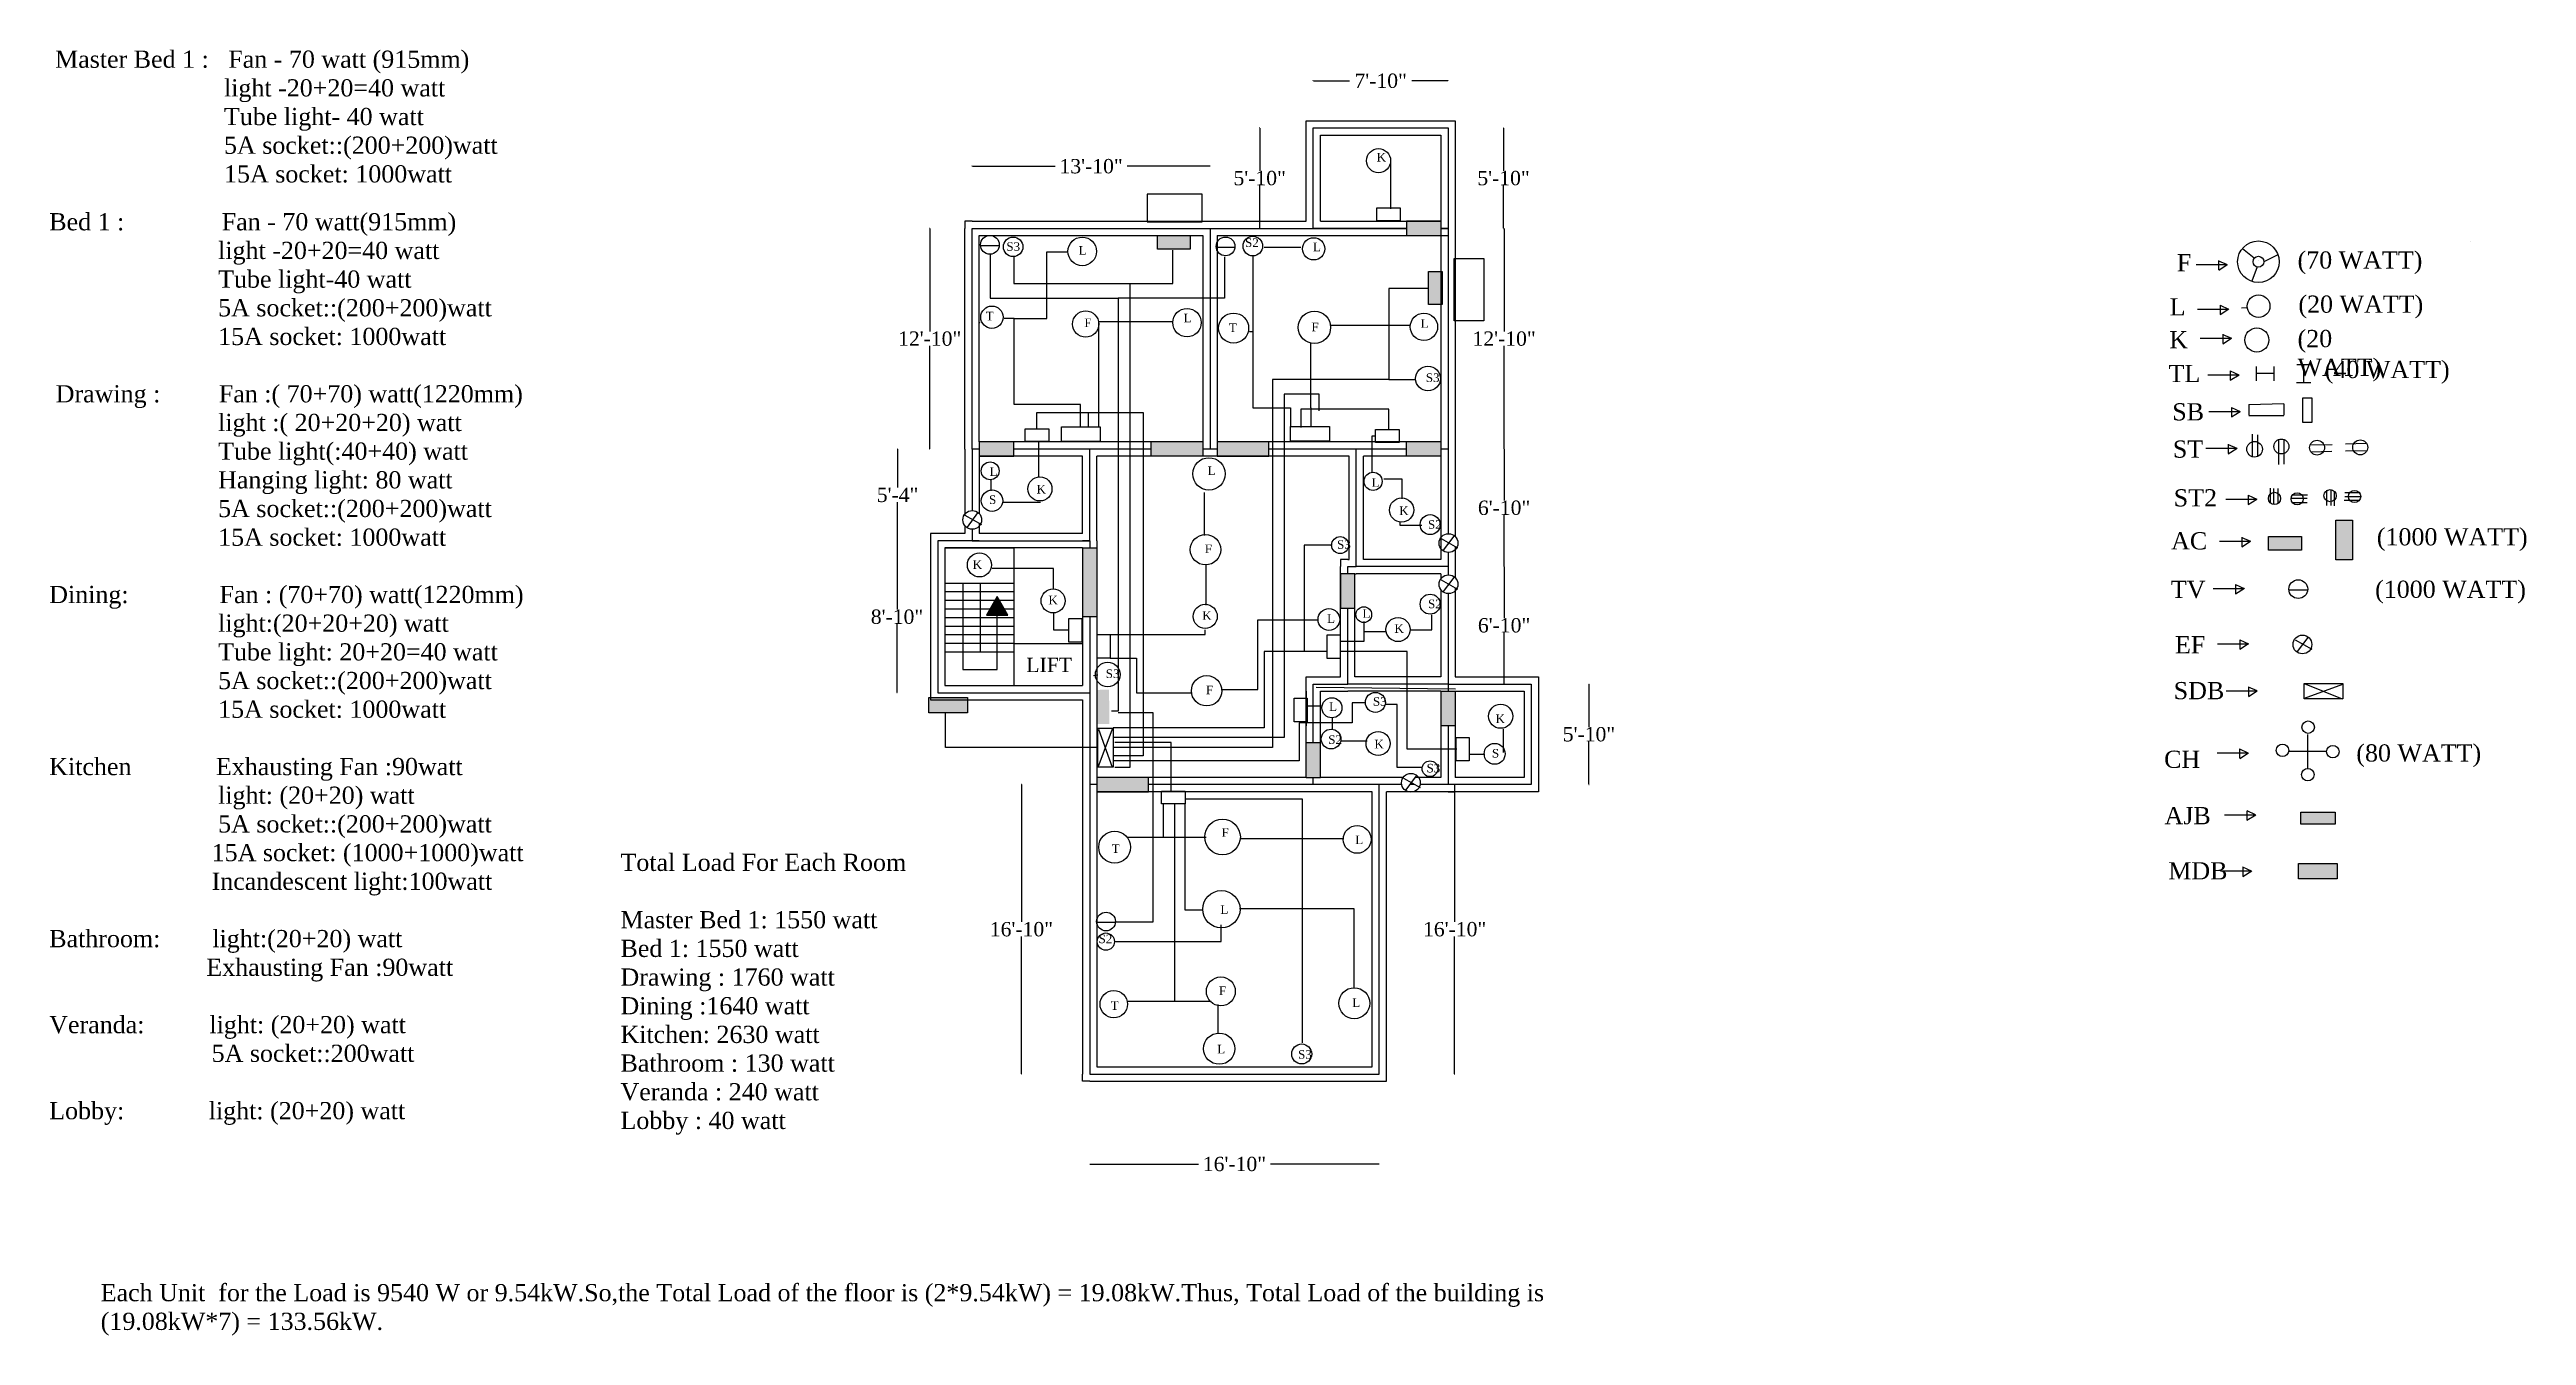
# Model space of a CAD drawing. Header units: inches. Extents: x -379 to 1349, y -493 to 404.
import ezdxf

# ---------------------------------------------------------------- set-up
doc = ezdxf.new("R2010")
doc.units = ezdxf.units.IN
doc.header["$MEASUREMENT"] = 0
doc.styles.get("Standard").update_dxf_attribs({"font": 'times.ttf', "height": 12})
doc.dimstyles.get("Standard").update_dxf_attribs({"dimtxt": 10, "dimasz": 0.18, "dimexe": 0.18, "dimexo": 0.0625, "dimgap": 0.09, "dimtad": 0, "dimtih": 1, "dimtoh": 1, "dimdec": 0, "dimzin": 0, "dimdsep": 46, "dimlunit": 4, "dimtxsty": 'Standard', "dimcen": 0.09, "dimadec": 0, "dimazin": 0, "dimtfac": 1, "dimtdec": 0, "dimtofl": 0, "dimtmove": 0, "dimatfit": 3, "dimfxl": 0, "dimfxlon": 1, "dimtolj": 1, "dimtzin": 0, "dimarcsym": 0})

# ---------------------------------------------------------------- blocks, each defined once
blk = doc.blocks.new('*D1')
at = {"color": 0, "lineweight": -2}
for p, q in [((264.8, 322.3), (264.8, 322.5)), ((265, 322.3), (322.7, 322.3)), ((430.7, 322.3), (372.9, 322.3)), ((430.8, 322.3), (430.8, 322.5))]:
    blk.add_line(p, q, dxfattribs=at)
at = {"color": 0}
for points in [[(265, 322.4), (265, 322.3), (264.8, 322.3)], [(430.7, 322.4), (430.7, 322.3), (430.8, 322.3)]]:
    blk.add_solid(points, dxfattribs=at)
at = {"layer": 'Defpoints', "color": 0}
for p in [(264.8, 322.3), (264.8, 279), (430.8, 279)]:
    blk.add_point(p, dxfattribs=at)
at = {"color": 0, "insert": (347.8, 322.3), "char_height": 10, "attachment_point": 5}
blk.add_mtext('\\A1;13\'-10"', dxfattribs=at)
blk = doc.blocks.new('*D2')
at = {"color": 0, "lineweight": -2}
for p, q in [((635.9, 279), (636, 279)), ((635.9, 278.9), (635.9, 207.1)), ((635.9, 125.2), (635.9, 197)), ((635.9, 125), (636, 125))]:
    blk.add_line(p, q, dxfattribs=at)
at = {"color": 0}
for points in [[(635.8, 278.9), (635.9, 278.9), (635.9, 279)], [(635.8, 125.2), (635.9, 125.2), (635.9, 125)]]:
    blk.add_solid(points, dxfattribs=at)
at = {"layer": 'Defpoints', "color": 0}
for p in [(596.8, 279), (596.8, 125), (635.9, 125)]:
    blk.add_point(p, dxfattribs=at)
at = {"color": 0, "insert": (635.9, 202), "char_height": 10, "attachment_point": 5}
blk.add_mtext('\\A1;12\'-10"', dxfattribs=at)
blk = doc.blocks.new('*D3')
at = {"color": 0, "lineweight": -2}
for p, q in [((635.9, 125), (636, 125)), ((635.9, 124.9), (635.9, 89.1)), ((635.9, 43.2), (635.9, 79)), ((635.9, 43), (636, 43))]:
    blk.add_line(p, q, dxfattribs=at)
at = {"color": 0}
for points in [[(635.8, 124.9), (635.9, 124.9), (635.9, 125)], [(635.8, 43.2), (635.9, 43.2), (635.9, 43)]]:
    blk.add_solid(points, dxfattribs=at)
at = {"layer": 'Defpoints', "color": 0}
for p in [(596.8, 125), (635.9, 125), (596.8, 43)]:
    blk.add_point(p, dxfattribs=at)
at = {"color": 0, "insert": (635.9, 84), "char_height": 10, "attachment_point": 5}
blk.add_mtext('\\A1;6\'-10"', dxfattribs=at)
blk = doc.blocks.new('*D4')
at = {"color": 0, "lineweight": -2}
for p, q in [((235.2, 279), (235.1, 279)), ((235.2, 278.9), (235.2, 207.1)), ((235.2, 125.2), (235.2, 197)), ((235.2, 125), (235.1, 125))]:
    blk.add_line(p, q, dxfattribs=at)
at = {"color": 0}
for points in [[(235.2, 278.9), (235.3, 278.9), (235.2, 279)], [(235.2, 125.2), (235.3, 125.2), (235.2, 125)]]:
    blk.add_solid(points, dxfattribs=at)
at = {"layer": 'Defpoints', "color": 0}
for p in [(264.8, 279), (235.2, 125), (264.8, 125)]:
    blk.add_point(p, dxfattribs=at)
at = {"color": 0, "insert": (235.2, 202), "char_height": 10, "attachment_point": 5}
blk.add_mtext('\\A1;12\'-10"', dxfattribs=at)
blk = doc.blocks.new('*D5')
at = {"color": 0, "lineweight": -2}
for p, q in [((212.4, 61), (212.3, 61)), ((212.4, 60.9), (212.4, 13.1)), ((212.4, -44.8), (212.4, 3)), ((212.4, -45), (212.3, -45))]:
    blk.add_line(p, q, dxfattribs=at)
at = {"color": 0}
for points in [[(212.4, 60.9), (212.5, 60.9), (212.4, 61)], [(212.4, -44.8), (212.5, -44.8), (212.4, -45)]]:
    blk.add_solid(points, dxfattribs=at)
at = {"layer": 'Defpoints', "color": 0}
for p in [(212.4, 61), (240.8, 61), (240.8, -45)]:
    blk.add_point(p, dxfattribs=at)
at = {"color": 0, "insert": (212.4, 8), "char_height": 10, "attachment_point": 5}
blk.add_mtext('\\A1;8\'-10"', dxfattribs=at)
blk = doc.blocks.new('*D6')
at = {"color": 0, "lineweight": -2}
for p, q in [((212.8, 125), (212.6, 125)), ((212.8, 124.9), (212.8, 98.1)), ((212.8, 61.2), (212.8, 88)), ((212.8, 61), (212.6, 61))]:
    blk.add_line(p, q, dxfattribs=at)
at = {"color": 0}
for points in [[(212.7, 124.9), (212.8, 124.9), (212.8, 125)], [(212.7, 61.2), (212.8, 61.2), (212.8, 61)]]:
    blk.add_solid(points, dxfattribs=at)
at = {"layer": 'Defpoints', "color": 0}
for p in [(212.8, 125), (264.8, 125), (264.8, 61)]:
    blk.add_point(p, dxfattribs=at)
at = {"color": 0, "insert": (212.8, 93), "char_height": 10, "attachment_point": 5}
blk.add_mtext('\\A1;5\'-4"', dxfattribs=at)
blk = doc.blocks.new('*D7')
at = {"color": 0, "lineweight": -2}
for p, q in [((502.8, 381.9), (502.8, 382.1)), ((503, 381.9), (528.1, 381.9)), ((596.7, 381.9), (571.6, 381.9)), ((596.8, 381.9), (596.8, 382.1))]:
    blk.add_line(p, q, dxfattribs=at)
at = {"color": 0}
for points in [[(503, 382), (503, 381.9), (502.8, 381.9)], [(596.7, 382), (596.7, 381.9), (596.8, 381.9)]]:
    blk.add_solid(points, dxfattribs=at)
at = {"layer": 'Defpoints', "color": 0}
for p in [(596.8, 381.9), (502.8, 349), (596.8, 349)]:
    blk.add_point(p, dxfattribs=at)
at = {"color": 0, "insert": (549.8, 381.9), "char_height": 10, "attachment_point": 5}
blk.add_mtext('\\A1;7\'-10"', dxfattribs=at)
blk = doc.blocks.new('*D8')
at = {"color": 0, "lineweight": -2}
for p, q in [((465.4, 349), (465.2, 349)), ((465.4, 348.9), (465.4, 319.1)), ((465.4, 279.2), (465.4, 309)), ((465.4, 279), (465.2, 279))]:
    blk.add_line(p, q, dxfattribs=at)
at = {"color": 0}
for points in [[(465.4, 348.9), (465.4, 348.9), (465.4, 349)], [(465.4, 279.2), (465.4, 279.2), (465.4, 279)]]:
    blk.add_solid(points, dxfattribs=at)
at = {"layer": 'Defpoints', "color": 0}
for p in [(465.4, 349), (502.8, 349), (502.8, 279)]:
    blk.add_point(p, dxfattribs=at)
at = {"color": 0, "insert": (465.4, 314), "char_height": 10, "attachment_point": 5}
blk.add_mtext('\\A1;5\'-10"', dxfattribs=at)
blk = doc.blocks.new('*D9')
at = {"color": 0, "lineweight": -2}
for p, q in [((635.5, 349), (635.7, 349)), ((635.5, 348.9), (635.5, 319.1)), ((635.5, 279.2), (635.5, 309)), ((635.5, 279), (635.7, 279))]:
    blk.add_line(p, q, dxfattribs=at)
at = {"color": 0}
for points in [[(635.5, 348.9), (635.5, 348.9), (635.5, 349)], [(635.5, 279.2), (635.5, 279.2), (635.5, 279)]]:
    blk.add_solid(points, dxfattribs=at)
at = {"layer": 'Defpoints', "color": 0}
for p in [(596.8, 349), (635.5, 349), (596.8, 279)]:
    blk.add_point(p, dxfattribs=at)
at = {"color": 0, "insert": (635.5, 314), "char_height": 10, "attachment_point": 5}
blk.add_mtext('\\A1;5\'-10"', dxfattribs=at)
blk = doc.blocks.new('*D10')
at = {"color": 0, "lineweight": -2}
for p, q in [((635.9, 43), (636.1, 43)), ((635.9, 42.9), (635.9, 7.1)), ((635.9, -38.8), (635.9, -3)), ((635.9, -39), (636.1, -39))]:
    blk.add_line(p, q, dxfattribs=at)
at = {"color": 0}
for points in [[(635.9, 42.9), (635.9, 42.9), (635.9, 43)], [(635.9, -38.8), (635.9, -38.8), (635.9, -39)]]:
    blk.add_solid(points, dxfattribs=at)
at = {"layer": 'Defpoints', "color": 0}
for p in [(596.8, 43), (596.8, -39), (635.9, -39)]:
    blk.add_point(p, dxfattribs=at)
at = {"color": 0, "insert": (635.9, 2), "char_height": 10, "attachment_point": 5}
blk.add_mtext('\\A1;6\'-10"', dxfattribs=at)
blk = doc.blocks.new('*D11')
at = {"color": 0, "lineweight": -2}
for p, q in [((695.1, -39), (695.3, -39)), ((695.1, -39.1), (695.1, -68.9)), ((695.1, -108.8), (695.1, -79)), ((695.1, -109), (695.3, -109))]:
    blk.add_line(p, q, dxfattribs=at)
at = {"color": 0}
for points in [[(695.1, -39.1), (695.1, -39.1), (695.1, -39)], [(695.1, -108.8), (695.1, -108.8), (695.1, -109)]]:
    blk.add_solid(points, dxfattribs=at)
at = {"layer": 'Defpoints', "color": 0}
for p in [(654.8, -39), (654.8, -109), (695.1, -109)]:
    blk.add_point(p, dxfattribs=at)
at = {"color": 0, "insert": (695.1, -74), "char_height": 10, "attachment_point": 5}
blk.add_mtext('\\A1;5\'-10"', dxfattribs=at)
blk = doc.blocks.new('*D12')
at = {"color": 0, "lineweight": -2}
for p, q in [((601.4, -109), (601.5, -109)), ((601.4, -109.1), (601.4, -204.9)), ((601.4, -310.8), (601.4, -215)), ((601.4, -311), (601.5, -311))]:
    blk.add_line(p, q, dxfattribs=at)
at = {"color": 0}
for points in [[(601.3, -109.1), (601.4, -109.1), (601.4, -109)], [(601.3, -310.8), (601.4, -310.8), (601.4, -311)]]:
    blk.add_solid(points, dxfattribs=at)
at = {"layer": 'Defpoints', "color": 0}
for p in [(548.8, -109), (548.8, -311), (601.4, -311)]:
    blk.add_point(p, dxfattribs=at)
at = {"color": 0, "insert": (601.4, -210), "char_height": 10, "attachment_point": 5}
blk.add_mtext('\\A1;16\'-10"', dxfattribs=at)
blk = doc.blocks.new('*D13')
at = {"color": 0, "lineweight": -2}
for p, q in [((346.8, -373.8), (346.8, -373.9)), ((347, -373.8), (422.7, -373.8)), ((548.7, -373.8), (472.9, -373.8)), ((548.8, -373.8), (548.8, -373.9))]:
    blk.add_line(p, q, dxfattribs=at)
at = {"color": 0}
for points in [[(347, -373.7), (347, -373.8), (346.8, -373.8)], [(548.7, -373.7), (548.7, -373.8), (548.8, -373.8)]]:
    blk.add_solid(points, dxfattribs=at)
at = {"layer": 'Defpoints', "color": 0}
for p in [(346.8, -311), (548.8, -311), (346.8, -373.8)]:
    blk.add_point(p, dxfattribs=at)
at = {"color": 0, "insert": (447.8, -373.8), "char_height": 10, "attachment_point": 5}
blk.add_mtext('\\A1;16\'-10"', dxfattribs=at)
blk = doc.blocks.new('*D14')
at = {"color": 0, "lineweight": -2}
for p, q in [((299.2, -109), (299, -109)), ((299.2, -109.1), (299.2, -204.9)), ((299.2, -310.8), (299.2, -215)), ((299.2, -311), (299, -311))]:
    blk.add_line(p, q, dxfattribs=at)
at = {"color": 0}
for points in [[(299.2, -109.1), (299.2, -109.1), (299.2, -109)], [(299.2, -310.8), (299.2, -310.8), (299.2, -311)]]:
    blk.add_solid(points, dxfattribs=at)
at = {"layer": 'Defpoints', "color": 0}
for p in [(299.2, -109), (346.8, -109), (346.8, -311)]:
    blk.add_point(p, dxfattribs=at)
at = {"color": 0, "insert": (299.2, -210), "char_height": 10, "attachment_point": 5}
blk.add_mtext('\\A1;16\'-10"', dxfattribs=at)

msp = doc.modelspace()

# ---------------------------------------------------------------- hatches: boundary and pattern name
h = msp.add_hatch(color=0)
h.set_gradient(color1=(194, 168, 20), color2=(194, 168, 20), one_color=1, tint=0.42)
h.paths.add_polyline_path([(591.8, 274), (591.8, 279), (591.8, 284), (567.8, 284), (567.8, 274)])
h = msp.add_hatch(color=0)
h.set_gradient(color1=(0, 122, 10), one_color=1, tint=1)
h.paths.add_polyline_path([(417, 264.4), (417, 274), (394, 274), (394, 264.4)])
h = msp.add_hatch(color=0)
h.set_gradient(color1=(0, 122, 10), one_color=1, tint=1)
h.paths.add_polyline_path([(583.2, 225.9), (592.8, 225.9), (592.8, 248.9), (583.2, 248.9)])
h = msp.add_hatch(color=0)
h.set_gradient(color1=(194, 168, 20), color2=(194, 168, 20), one_color=1, tint=0.42)
h.paths.add_polyline_path([(269.8, 130), (269.8, 120), (293.8, 120), (293.8, 130)])
h = msp.add_hatch(color=0)
h.set_gradient(color1=(194, 168, 20), color2=(194, 168, 20), one_color=1, tint=0.42)
h.paths.add_polyline_path([(425.8, 120), (425.8, 130), (389.8, 130), (389.8, 120)])
h = msp.add_hatch(color=0)
h.set_gradient(color1=(194, 168, 20), color2=(194, 168, 20), one_color=1, tint=0.42)
h.paths.add_polyline_path([(471.8, 120), (471.8, 130), (435.8, 130), (435.8, 120)])
h = msp.add_hatch(color=0)
h.set_gradient(color1=(194, 168, 20), color2=(194, 168, 20), one_color=1, tint=0.42)
h.paths.add_polyline_path([(567.8, 130), (567.8, 120), (591.8, 120), (591.8, 130)])
h = msp.add_hatch(color=0)
h.set_gradient(color1=(56, 199, 85), one_color=1, tint=1, name='INVCURVED')
h.paths.add_polyline_path([(1169.2, 64.1), (1169.2, 54.5), (1192.2, 54.5), (1192.2, 64.1)])
h.paths.add_polyline_path([(1227.7, 75.5), (1216.1, 75.5), (1216.1, 47.7), (1227.7, 47.7)])
h = msp.add_hatch(color=0)
h.set_gradient(color1=(194, 168, 20), color2=(194, 168, 20), one_color=1, tint=0.42)
h.paths.add_polyline_path([(341.8, 8), (351.8, 8), (351.8, 56), (341.8, 56)])
h = msp.add_hatch(color=0)
h.set_gradient(color1=(194, 168, 20), color2=(194, 168, 20), one_color=1, tint=0.42)
h.paths.add_polyline_path([(531.8, 38), (521.8, 38), (521.8, 14), (531.8, 14)])
h = msp.add_hatch(color=0)
h.set_gradient(color2=(0, 0, 0), one_color=1)
h.paths.add_polyline_path([(282.3, 22.2), (274.8, 9.2), (289.8, 9.2)])
h = msp.add_hatch(color=5)
h.set_gradient(color1=(255, 0, 4), one_color=1, tint=1)
h.paths.add_polyline_path([(261.6, -59), (261.6, -48.3), (234.6, -48.3), (234.6, -59)])
h = msp.add_hatch(color=0)
h.set_gradient(color1=(213, 108, 42), one_color=1, tint=1, name='INVCURVED')
h.paths.add_polyline_path([(360.3, -42.8), (352, -43), (352.2, -66.9), (360.6, -66.8)])
h = msp.add_hatch(color=0)
h.set_gradient(color1=(194, 168, 20), color2=(194, 168, 20), one_color=1, tint=0.42)
h.paths.add_polyline_path([(591.8, -68), (601.8, -68), (601.8, -44), (596.8, -44), (591.8, -44)])
h = msp.add_hatch(color=0)
h.set_gradient(color1=(194, 168, 20), color2=(194, 168, 20), one_color=1, tint=0.42)
h.paths.add_polyline_path([(507.8, -80), (497.8, -80), (497.8, -104), (507.8, -104)])
h = msp.add_hatch(color=0)
h.set_gradient(color1=(194, 168, 20), color2=(194, 168, 20), one_color=1, tint=0.42)
h.paths.add_polyline_path([(351.8, -104), (351.8, -114), (387.8, -114), (387.8, -104)])
h = msp.add_hatch(color=0)
h.set_gradient(color1=(238, 109, 17), one_color=1, tint=1)
h.paths.add_polyline_path([(1215.6, -136.7), (1215.6, -128.3), (1191.7, -128.3), (1191.7, -136.7)])
h = msp.add_hatch(color=0)
h.set_gradient(color1=(213, 108, 42), one_color=1, tint=1, name='INVCURVED')
h.paths.add_polyline_path([(1215.6, -136.7), (1215.6, -128.3), (1191.7, -128.3), (1191.7, -136.7)])
h = msp.add_hatch(color=5)
h.set_gradient(color1=(255, 0, 4), one_color=1, tint=1)
h.paths.add_polyline_path([(1217, -174.8), (1217, -164.2), (1190, -164.2), (1190, -174.8)])

# ---------------------------------------------------------------- linework, layer by layer
at = {"color": 0}
for p, q in [((497.8, 349), (497.8, 354)), ((497.8, 354), (502.8, 354)), ((497.8, 284), (497.8, 349)), ((502.8, 354), (596.8, 354)), ((596.8, 354), (601.8, 354)), ((601.8, 354), (601.8, 349)), ((601.8, 349), (601.8, 279)), ((507.8, 284), (507.8, 344)), ((507.8, 344), (591.8, 344)), ((591.8, 344), (591.8, 279)), ((264.8, 284), (259.8, 284)), ((259.8, 284), (259.8, 279)), ((259.8, 125), (259.8, 279)), ((264.8, 284), (430.8, 284)), ((430.8, 284), (497.8, 284)), ((507.8, 284), (591.8, 284)), ((591.8, 284), (567.8, 284)), ((567.8, 284), (567.8, 274)), ((591.8, 279), (591.8, 130)), ((601.8, 284), (601.8, 279)), ((601.8, 279), (601.8, 125)), ((269.8, 274), (425.8, 274)), ((269.8, 130), (269.8, 274)), ((270.7, 267.1), (283.4, 267.1)), ((425.8, 274), (425.8, 130)), ((435, 265.9), (447.7, 265.9)), ((435.8, 274), (435.8, 130)), ((435.8, 274), (596.8, 274)), ((1159.2, 258.3), (1151, 264.8)), ((1166, 255.9), (1175.8, 260.8)), ((1309.8, 269.7), (1309.8, 269.7)), ((1309.8, 269.7), (1309.8, 269.7)), ((1309.8, 269.7), (1309.8, 269.7)), ((1309.8, 269.7), (1309.8, 269.7)), ((1309.8, 269.7), (1309.8, 269.7)), ((1309.8, 269.7), (1309.8, 269.7)), ((1309.8, 269.7), (1309.8, 269.7)), ((1309.8, 269.7), (1309.8, 269.7)), ((1118.7, 253.7), (1140.2, 253.7)), ((1134.3, 256.5), (1134.3, 250)), ((1134.3, 256.4), (1140.3, 253.7)), ((1134.4, 249.9), (1140.4, 253.8)), ((1161.2, 252.2), (1157.5, 242.1)), ((1161.9, 256.8), (1161.9, 256.8)), ((1161.9, 256.8), (1161.9, 256.8)), ((1161.9, 256.8), (1161.9, 256.8)), ((1161.9, 256.8), (1161.9, 256.8)), ((1161.9, 256.8), (1161.9, 256.8)), ((1161.9, 256.8), (1161.9, 256.8)), ((1161.9, 256.8), (1161.9, 256.8)), ((1161.9, 256.8), (1161.9, 256.8)), ((1161.9, 256.8), (1161.9, 256.8)), ((1161.9, 256.8), (1161.9, 256.8)), ((1161.9, 256.8), (1161.9, 256.8)), ((1161.9, 256.8), (1161.9, 256.8)), ((1135.3, 225.5), (1135.3, 219)), ((1135.3, 225.4), (1141.3, 222.7)), ((269.7, 213.5), (270.1, 213.3)), ((1119.6, 222.7), (1141.2, 222.7)), ((1135.3, 218.9), (1141.4, 222.8)), ((1154.1, 223.6), (1150.4, 223.3)), ((1121.5, 202.3), (1143.1, 202.3)), ((1137.2, 205.1), (1137.2, 198.6)), ((1137.2, 205), (1143.2, 202.3)), ((1137.2, 198.5), (1143.3, 202.4)), ((1126.8, 176.8), (1148.4, 176.8)), ((1142.5, 179.6), (1142.5, 173.1)), ((1142.5, 179.5), (1148.5, 176.8)), ((1142.5, 173), (1148.6, 176.9)), ((1172.9, 177.8), (1160.4, 177.8)), ((1160.5, 182.7), (1160.5, 172.7)), ((1172.9, 182.5), (1172.9, 172.5)), ((1188.8, 184), (1198.8, 184)), ((1193.5, 184), (1193.5, 171.4)), ((1155.4, 156.1), (1179.8, 156.7)), ((1155.4, 156.2), (1155.4, 148.7)), ((1179.9, 156.6), (1179.9, 148.6)), ((1188.6, 171.5), (1198.6, 171.5)), ((1193, 160.8), (1199.3, 160.8)), ((1193.1, 143.6), (1193.1, 160.8)), ((1199.3, 160.8), (1199.3, 143.6)), ((1127.6, 151.2), (1149.2, 151.2)), ((1143.3, 154), (1143.3, 147.5)), ((1143.3, 153.9), (1149.3, 151.2)), ((1143.3, 147.4), (1149.4, 151.3)), ((1155.4, 148.5), (1179.8, 148.5)), ((1199.3, 143.6), (1193.1, 143.6)), ((259.8, 125), (259.8, 78.8)), ((425.8, 130), (269.8, 130)), ((269.8, 130), (269.8, 120)), ((293.8, 120), (293.8, 130)), ((389.8, 120), (389.8, 130)), ((425.8, 130), (425.8, 120)), ((591.8, 130), (435.8, 130)), ((435.8, 130), (435.8, 120)), ((471.8, 120), (471.8, 130)), ((567.8, 120), (567.8, 130)), ((591.8, 130), (591.8, 120)), ((601.8, 125), (601.8, 63.9)), ((1125.4, 125.6), (1147, 125.6)), ((1141, 128.4), (1141, 121.9)), ((1141.1, 128.3), (1147.1, 125.6)), ((1141.1, 121.8), (1147.2, 125.7)), ((1158, 119.4), (1158, 135.3)), ((1161.7, 120.1), (1161.7, 135)), ((1176, 131.6), (1176, 114.2)), ((1179.9, 131.6), (1179.9, 114.4)), ((1198.3, 128), (1213.6, 128.2)), ((1198.8, 123.1), (1213.4, 123.6)), ((1237.5, 128.8), (1222.8, 128.5)), ((1237.7, 123.8), (1222.9, 123.5)), ((269.8, 120), (269.8, 79.9)), ((341.8, 120), (269.8, 120)), ((269.8, 120), (293.8, 120)), ((341.8, 66), (341.8, 120)), ((351.8, 61), (351.8, 120)), ((430.8, 120), (351.8, 120)), ((425.8, 120), (389.8, 120)), ((527.8, 120), (430.8, 120)), ((435.8, 120), (471.8, 120)), ((527.8, 48), (527.8, 120)), ((591.8, 120), (537.8, 120)), ((537.8, 48), (537.8, 120)), ((591.8, 120), (567.8, 120)), ((591.8, 120), (591.8, 48)), ((1139.3, 90.1), (1160.8, 90.1)), ((1154.9, 92.9), (1154.9, 86.3)), ((1154.9, 92.8), (1160.9, 90.1)), ((1155, 86.3), (1161, 90.1)), ((1170.5, 87.6), (1170.5, 97.8)), ((1172.9, 86.5), (1172.9, 97.6)), ((1175.8, 86.9), (1175.8, 97.4)), ((1185, 90.7), (1196.1, 90.7)), ((1185.4, 87.8), (1196, 87.8)), ((1186.1, 93), (1196.3, 93)), ((1209.6, 96.3), (1209.6, 85.7)), ((1212.5, 96.7), (1212.5, 85.6)), ((1214.9, 95.5), (1214.9, 85.3)), ((1232.2, 89.2), (1222, 89.2)), ((1233.3, 91.6), (1222.3, 91.6)), ((1233, 94.5), (1222.4, 94.5)), ((259.8, 78.8), (271.3, 72.3)), ((259.8, 71.4), (259.8, 66)), ((261.5, 70.6), (268.8, 80.5)), ((269.8, 73.1), (269.8, 66)), ((240.8, 66), (235.8, 66)), ((235.8, 66), (235.8, 61)), ((235.8, 61), (235.8, -45)), ((259.8, 66), (240.8, 66)), ((341.8, 56), (245.8, 56)), ((245.8, 56), (245.8, -40)), ((245.8, 56), (293.8, 56)), ((341.8, 66), (269.8, 66)), ((293.8, 56), (293.8, -40)), ((341.8, 56), (341.8, -40)), ((341.8, 56), (351.8, 56)), ((351.8, 61), (351.8, 8)), ((351.8, 56), (351.8, 8)), ((592, 62.6), (603.5, 56)), ((593.7, 54.4), (601.1, 64.2)), ((601.8, 57), (601.8, 43)), ((1134.9, 60.7), (1156.4, 60.7)), ((1150.5, 63.5), (1150.5, 56.9)), ((1150.5, 63.4), (1156.5, 60.7)), ((1150.6, 56.9), (1156.6, 60.7)), ((526.8, 48), (521.8, 48)), ((521.8, 48), (521.8, 43)), ((521.8, -34), (521.8, 43)), ((531.8, 38), (521.8, 38)), ((521.8, 38), (521.8, 14)), ((531.8, -34), (531.8, 38)), ((531.8, 38), (532.8, 38)), ((591.8, 38), (532.8, 38)), ((591.8, 48), (537.8, 48)), ((591.8, 38), (591.8, 34.6)), ((593.7, 25.7), (601.1, 35.5)), ((601.8, 43), (601.8, 35.2)), ((293.8, 31.3), (245.8, 31.3)), ((293.8, 25.3), (245.8, 25.3)), ((280.6, 19.3), (245.8, 19.3)), ((280.6, 19.3), (245.8, 19.3)), ((280.6, 19.3), (245.8, 19.3)), ((280.6, 19.3), (245.8, 19.3)), ((258.4, 31.3), (258.4, -28.7)), ((270.3, 31.3), (270.3, -16.7)), ((293.8, 19.3), (283.9, 19.3)), ((293.8, 19.3), (283.9, 19.3)), ((293.8, 19.3), (283.9, 19.3)), ((293.8, 19.3), (283.9, 19.3)), ((591.8, 26.8), (591.8, -34)), ((592, 33.9), (603.5, 27.3)), ((601.8, 28.3), (601.8, -34)), ((1130.5, 27.8), (1152.1, 27.8)), ((1146.1, 30.6), (1146.1, 24.1)), ((1146.1, 30.5), (1152.2, 27.8)), ((1146.2, 24), (1152.3, 27.9)), ((1183.3, 26.9), (1196, 26.9)), ((277.1, 13.3), (245.8, 13.3)), ((293.8, 7.3), (245.8, 7.3)), ((293.8, 1.3), (245.8, 1.3)), ((282.3, -28.7), (282.3, 9.2)), ((293.8, 13.3), (287.4, 13.3)), ((351.8, 8), (341.8, 8)), ((351.8, 8), (351.8, -45)), ((521.8, 14), (531.8, 14)), ((293.8, -4.7), (245.8, -4.7)), ((293.8, -10.7), (245.8, -10.7)), ((293.8, -16.7), (245.8, -16.7)), ((293.8, -10.7), (341.8, -10.7)), ((1133.5, -10.8), (1155, -10.8)), ((1149.1, -8), (1149.1, -14.5)), ((1149.1, -8.1), (1155.1, -10.8)), ((1149.2, -14.6), (1155.2, -10.7)), ((1187.8, -8.1), (1199.3, -14.6)), ((1189.4, -16.3), (1196.8, -6.4)), ((258.4, -28.7), (282.3, -28.7)), ((497.8, -39), (497.8, -34)), ((497.8, -34), (502.8, -34)), ((502.8, -34), (521.8, -34)), ((591.8, -34), (531.8, -34)), ((601.8, -34), (654.8, -34)), ((654.8, -34), (659.8, -34)), ((659.8, -34), (659.8, -39)), ((235.8, -45), (235.8, -50)), ((235.8, -50), (240.8, -50)), ((240.8, -50), (341.8, -50)), ((245.8, -40), (341.8, -40)), ((341.8, -50), (341.8, -109)), ((351.8, -45), (351.8, -104)), ((497.8, -104), (497.8, -39)), ((497.8, -44), (497.8, -68)), ((507.8, -44), (526.8, -44)), ((507.8, -104), (507.8, -44)), ((591.8, -44), (526.8, -44)), ((591.8, -44), (591.8, -104)), ((591.8, -44), (601.8, -44)), ((596.8, -44), (649.8, -44)), ((601.8, -44), (601.8, -104)), ((601.8, -44), (601.8, -68)), ((649.8, -44), (649.8, -104)), ((659.8, -39), (659.8, -109)), ((1139.5, -43.7), (1161, -43.7)), ((1154.9, -40.8), (1160.9, -43.5)), ((1155.1, -40.9), (1155.1, -47.4)), ((1155.2, -47.5), (1161.2, -43.6)), ((1194.1, -38.5), (1220.4, -49.2)), ((1194.3, -48.7), (1220.9, -39)), ((601.8, -68), (591.8, -68)), ((352.7, -96.9), (362.8, -70.1)), ((353, -70.3), (362.6, -96.8)), ((507.8, -80), (497.8, -80)), ((507.8, -104), (507.8, -80)), ((1148.9, -84.1), (1154.8, -86.8)), ((1149, -84.2), (1149, -90.7)), ((1183.2, -85.7), (1209.9, -85.7)), ((1196.5, -97.6), (1196.5, -74.2)), ((567.5, -112.8), (574.9, -103)), ((621.6, -87.5), (621.9, -87.7)), ((1133.4, -87), (1155, -87)), ((1149.1, -90.8), (1155.1, -86.9)), ((341.8, -109), (341.8, -311)), ((497.8, -104), (351.8, -104)), ((351.8, -104), (351.8, -114)), ((351.8, -114), (351.8, -306)), ((543.8, -114), (351.8, -114)), ((351.8, -114), (387.8, -114)), ((387.8, -114), (387.8, -104)), ((497.8, -104), (507.8, -104)), ((543.8, -114), (502.8, -114)), ((548.8, -104), (507.8, -104)), ((565.6, -104), (507.8, -104)), ((543.8, -306), (543.8, -114)), ((553.8, -311), (553.8, -114)), ((596.8, -114), (553.8, -114)), ((565.8, -104.6), (577.3, -111.2)), ((591.8, -104), (574.1, -104)), ((596.8, -114), (601.8, -114)), ((654.8, -114), (596.8, -114)), ((649.8, -104), (601.8, -104)), ((659.8, -114), (654.8, -114)), ((659.8, -109), (659.8, -114)), ((1138.4, -130.1), (1160, -130.1)), ((1153.9, -127.2), (1159.8, -130)), ((1154, -127.3), (1154, -133.9)), ((1154.1, -133.9), (1160.2, -130.1)), ((1135.6, -169.3), (1157.2, -169.3)), ((1151.1, -166.5), (1157, -169.2)), ((1151.3, -166.5), (1151.3, -173.1)), ((1151.3, -173.1), (1157.4, -169.3)), ((351.7, -205), (364.4, -205)), ((341.8, -316), (341.8, -311)), ((351.8, -306), (543.8, -306)), ((553.8, -316), (553.8, -311)), ((346.8, -316), (341.8, -316)), ((346.8, -316), (548.8, -316)), ((548.8, -316), (553.8, -316))]:
    msp.add_line(p, q, dxfattribs=at)
at = {"color": 4}
for p, q in [((502.8, 354), (596.8, 354)), ((502.8, 279), (502.8, 349)), ((502.8, 349), (596.8, 349)), ((596.8, 349), (596.8, 279)), ((264.8, 284), (430.8, 284)), ((264.8, 125), (264.8, 279)), ((264.8, 279), (264.8, 279)), ((264.8, 279), (430.8, 279)), ((430.8, 279), (430.8, 125)), ((430.8, 279), (567.8, 279)), ((567.8, 279), (502.8, 279)), ((596.8, 279), (591.8, 279)), ((591.8, 279), (596.8, 279)), ((596.8, 279), (596.8, 125)), ((264.8, 125), (264.8, 82.2)), ((269.8, 125), (264.8, 125)), ((389.8, 125), (293.8, 125)), ((346.8, 61), (346.8, 125)), ((430.8, 125), (425.8, 125)), ((435.8, 125), (430.8, 125)), ((567.8, 125), (471.8, 125)), ((532.8, 43), (532.8, 125)), ((596.8, 125), (591.8, 125)), ((596.8, 125), (596.8, 66)), ((264.8, 76), (264.8, 75.1)), ((240.8, 61), (240.8, -45)), ((269.8, 61), (240.8, 61)), ((264.8, 69.1), (264.8, 61)), ((264.8, 61), (346.8, 61)), ((346.8, 61), (341.8, 61)), ((346.8, 61), (346.8, 56)), ((596.8, 59.9), (596.8, 58.6)), ((596.8, 52.9), (596.8, 43)), ((526.8, 48), (527.8, 48)), ((526.8, 43), (532.8, 43)), ((526.8, 38), (526.8, 43)), ((596.8, 43), (532.8, 43)), ((596.8, 43), (596.8, 37.2)), ((596.8, 31.2), (596.8, 29.9)), ((596.8, 24.1), (596.8, -39)), ((346.8, 8), (346.8, -45)), ((526.8, -39), (526.8, 14)), ((240.8, -45), (346.8, -45)), ((346.8, -45), (346.8, -109)), ((351.8, -45), (351.8, -104)), ((351.8, -45), (351.8, -104)), ((351.8, -45), (351.8, -104)), ((502.8, -39), (526.8, -39)), ((502.8, -80), (502.8, -39)), ((596.8, -39), (526.8, -39)), ((591.8, -44), (526.8, -44)), ((596.8, -39), (596.8, -44)), ((596.8, -39), (654.8, -39)), ((654.8, -39), (654.8, -109)), ((596.8, -68), (596.8, -109)), ((346.8, -109), (346.8, -311)), ((351.8, -109), (346.8, -109)), ((548.8, -109), (387.8, -109)), ((502.8, -109), (502.8, -104)), ((564.4, -109), (502.8, -109)), ((548.8, -311), (548.8, -109)), ((573.4, -109), (570.4, -109)), ((596.8, -109), (577.3, -109)), ((654.8, -109), (596.8, -109)), ((346.8, -311), (548.8, -311))]:
    msp.add_line(p, q, dxfattribs=at)
at = {"color": 1}
for p, q in [((556.6, 327.3), (556.6, 292.6)), ((317, 216.1), (317, 262.6)), ((317, 262.6), (330.9, 262.6)), ((460.6, 260), (460.6, 206.8)), ((468.6, 265.8), (494.1, 265.8)), ((294.1, 216.1), (287.1, 216.1)), ((294.1, 156), (294.1, 216.1)), ((294.1, 216.1), (317, 216.1)), ((405.1, 213.8), (353, 213.8)), ((353, 213.8), (353, 156)), ((514.9, 211.5), (570.4, 211.5)), ((460.6, 206.8), (458.2, 206.8)), ((460.6, 206.8), (460.6, 153.7)), ((501, 153.7), (501, 198.8)), ((340.3, 156), (294.1, 156)), ((340.3, 140.5), (340.3, 156)), ((353, 156), (353, 140.5)), ((460.6, 153.7), (487, 153.7)), ((487, 153.7), (487, 140.8)), ((501, 153.7), (501, 141)), ((311.4, 105.2), (311.4, 130.6)), ((543.8, 108.7), (543.8, 134.2)), ((543.8, 134.2), (546.1, 134.2)), ((277.9, 104), (277.9, 95.9)), ((564.7, 104.1), (551.9, 104.1)), ((564.7, 90.2), (564.7, 104.1)), ((286, 87.9), (312.6, 87.9)), ((427, 64.8), (427, 94.8)), ((563.5, 71.7), (563.5, 74)), ((578.5, 71.7), (563.5, 71.7)), ((321.6, 41.7), (278.8, 41.7)), ((321.6, 27.8), (321.6, 41.7)), ((428.1, 16.2), (428.1, 44)), ((321.6, 10.4), (321.6, -1.1)), ((464, -42.7), (464, 5.8)), ((464, 5.8), (505.6, 5.8)), ((538, 4.7), (538, -2.3)), ((585.5, -1.1), (585.5, 9.3)), ((321.6, -1.1), (332, -1.1)), ((361.1, -4.4), (427.4, -4.4)), ((427.4, -4.4), (427.4, -1.1)), ((538, -9.2), (521.8, -9.2)), ((538, -2.3), (553.1, -2.3)), ((538, -2.3), (538, -2.3)), ((538, -2.3), (538, -9.2)), ((570.4, -1.1), (585.5, -1.1)), ((349.4, -33), (352.6, -32.6)), ((361.1, -20.9), (379.5, -20.9)), ((379.5, -20.9), (379.5, -45)), ((379.5, -45), (417.7, -45)), ((438.5, -42.7), (464, -42.7)), ((509.1, -54.3), (498.7, -54.3)), ((516, -62.4), (516, -70.5)), ((521.8, -78.6), (540.3, -78.6)), ((635.3, -70.5), (635.3, -86.7)), ((612.1, -87.9), (622.5, -87.9)), ((398, -122.6), (398, -145.7)), ((406.1, -260.2), (406.1, -122.6)), ((413.3, -196.6), (413.3, -122.6)), ((373.7, -145.7), (428.1, -145.7)), ((524.1, -146.8), (452.4, -146.8)), ((414.2, -196.6), (413.3, -196.6)), ((425.8, -196.6), (414.2, -196.6)), ((438.5, -218.5), (438.5, -207)), ((451.2, -195.4), (531.1, -195.4)), ((531.1, -195.4), (531.1, -250.9)), ((364.4, -218.5), (438.5, -218.5)), ((373.7, -260.2), (431.5, -260.2)), ((436.2, -262.5), (436.2, -282.2))]:
    msp.add_line(p, q, dxfattribs=at)
at = {"color": 100}
for p, q in [((277.5, 261.5), (277.5, 230.3)), ((440.8, 259.2), (440.8, 230.3)), ((277.5, 230.3), (366.6, 230.3)), ((366.6, 230.3), (366.6, -57.8)), ((440.8, 230.3), (366.6, 230.3)), ((366.6, -57.8), (362, -57.8)), ((391, -59), (366.6, -59)), ((391, -204.8), (391, -59)), ((364.3, -204.8), (391, -204.8))]:
    msp.add_line(p, q, dxfattribs=at)
at = {"color": 5}
for p, q in [((404.9, 240.6), (404.9, 263.7)), ((293.8, 259.1), (293.8, 240.6)), ((293.8, 240.6), (404.9, 240.6)), ((374.8, 240.7), (374.8, -97.2)), ((583.2, 237.1), (555.4, 237.1)), ((555.4, 237.1), (555.4, 173.5)), ((555.4, 173.6), (474.3, 173.6)), ((474.3, 173.6), (474.3, -83.3)), ((555.4, 173.5), (573.9, 173.5)), ((506.8, 163.2), (482.5, 163.2)), ((482.5, 163.2), (482.5, -76.3)), ((506.8, 151.6), (506.8, 163.2)), ((309.9, 138.9), (309.9, 150.5)), ((309.9, 150.5), (345.8, 150.5)), ((345.8, 150.5), (345.8, 140)), ((345.8, 150.5), (384, 150.5)), ((384, 150.5), (384, -89.1)), ((555.4, 152.8), (494, 152.8)), ((494, 152.8), (494, 140)), ((555.4, 138.9), (555.4, 152.8)), ((516, 57.9), (496.4, 57.9)), ((496.4, 57.9), (496.4, -16.2)), ((512.6, -16.2), (468.6, -16.2)), ((468.6, -16.2), (468.6, -69.4)), ((568.2, -16.2), (521.8, -16.2)), ((568.2, -84.4), (568.2, -16.2)), ((504.8, -41.2), (602, -42.2)), ((529.9, -65.9), (492.9, -65.9)), ((492.9, -65.9), (492.9, -92.5)), ((539.2, -52), (529.9, -52)), ((529.9, -52), (529.9, -65.9)), ((561.2, -53.2), (553.1, -53.2)), ((561.2, -97.2), (561.2, -53.2)), ((468.6, -69.4), (363.2, -69.4)), ((482.5, -76.3), (363.2, -76.3)), ((474.3, -83.3), (363.2, -83.3)), ((403.7, -79.8), (364.3, -79.8)), ((403.7, -113.4), (403.7, -79.8)), ((602.9, -84.4), (568.2, -84.4)), ((384, -89.1), (363.2, -89.1)), ((492.9, -92.5), (363.2, -92.5)), ((374.8, -97.2), (364.3, -97.2)), ((578.6, -97.2), (561.2, -97.2)), ((495.2, -119.2), (414.1, -119.2)), ((495.2, -289.3), (495.2, -119.2))]:
    msp.add_line(p, q, dxfattribs=at)
at = {"color": 50}
for p, q in [((246.2, -83.3), (246.2, -59)), ((352.8, -83.3), (246.2, -83.3))]:
    msp.add_line(p, q, dxfattribs=at)
at = {"color": 3}
for points in [[(386.8, 283.6), (425.3, 283.6), (425.3, 302.8), (386.8, 302.8)], [(601.1, 258), (621.7, 258), (621.7, 214.4), (601.1, 214.4)]]:
    msp.add_lwpolyline(points, close=True, dxfattribs=at)
at = {"color": 0}
for points in [[(547, 293.2), (563.4, 293.2), (563.4, 284.2), (547, 284.2)], [(394, 274), (417, 274), (417, 264.4), (394, 264.4)], [(592.8, 248.9), (592.8, 225.9), (583.2, 225.9), (583.2, 248.9)], [(301.8, 139.2), (318.3, 139.2), (318.3, 130.3), (301.8, 130.3)], [(327.1, 140.5), (354.2, 140.5), (354.2, 130.3), (327.1, 130.3)], [(487, 140.8), (514.1, 140.8), (514.1, 130.6), (487, 130.6)], [(546.2, 138.7), (562.7, 138.7), (562.7, 129.7), (546.2, 129.7)], [(1227.7, 75.5), (1227.7, 47.7), (1216.1, 47.7), (1216.1, 75.5)], [(1169.2, 64.1), (1192.2, 64.1), (1192.2, 54.5), (1169.2, 54.5)], [(282.3, 22.2), (274.8, 9.2), (289.8, 9.2)], [(341.3, 6.7), (341.3, -9.8), (332.3, -9.8), (332.3, 6.7)], [(361.1, -4.4), (361.1, -20.9), (352.1, -20.9), (352.1, -4.4)], [(521.5, -4.6), (521.5, -21), (512.5, -21), (512.5, -4.6)], [(234.6, -48.3), (261.6, -48.3), (261.6, -59), (234.6, -59)], [(498.5, -48.7), (498.5, -65.2), (489.5, -65.2), (489.5, -48.7)], [(1193.9, -38.5), (1220.9, -38.5), (1220.9, -49.2), (1193.9, -49.2)], [(363.1, -69.8), (363.1, -96.8), (352.5, -96.8), (352.5, -69.8)], [(611.5, -76.1), (611.5, -92.6), (602.5, -92.6), (602.5, -76.1)], [(396.8, -113.6), (413.3, -113.6), (413.3, -122.6), (396.8, -122.6)], [(1190, -164.2), (1217, -164.2), (1217, -174.8), (1190, -174.8)]]:
    msp.add_lwpolyline(points, close=True, dxfattribs=at)
at = {"color": 2}
msp.add_lwpolyline([(1191.7, -128.3), (1215.6, -128.3), (1215.6, -136.7), (1191.7, -136.7)], close=True, dxfattribs=at)
at = {"color": 0}
for centre, radius in [((548.3, 326.2), 8.41), ((277.2, 267.5), 6.55), ((293.4, 266.1), 6.83), ((341.6, 262.9), 9.97), ((441.6, 266.4), 6.55), ((460.6, 266.6), 6.83), ((503.1, 264.7), 7.77), ((1162.1, 255.7), 14.5), ((1162.1, 255.7), 3.78), ((278.6, 217), 7.77), ((1162.2, 224.7), 7.94), ((344, 212.2), 9.17), ((414.7, 213.2), 9.93), ((447.2, 209.4), 10.5), ((503.6, 209.9), 11.3), ((580, 210.3), 9.55), ((1161, 201.1), 8.41), ((582.8, 174.2), 8.62), ((1159.4, 124.9), 5.44), ((1178.1, 126.8), 5.21), ((1203, 126), 5.21), ((1233.1, 126.2), 5.21), ((277.4, 109.8), 6.23), ((312.1, 97.2), 8.41), ((430, 107.7), 11.3), ((544.5, 102.5), 6.32), ((278.7, 89), 7.5), ((564.4, 82.5), 8.41), ((1173.3, 90.6), 4.26), ((1189.1, 90.3), 4.26), ((1212.1, 92.5), 4.26), ((1229.2, 91.9), 4.26), ((264.9, 75.6), 6.55), ((584.3, 72.3), 6.97), ((269.9, 44.2), 8.41), ((427.6, 54.8), 10.6), ((521.5, 58), 5.94), ((597.1, 59.4), 6.55), ((597.1, 30.7), 6.55), ((321.3, 19.1), 8.41), ((584.3, 16.8), 6.97), ((1189.9, 27.3), 6.55), ((427.4, 8.3), 8.41), ((513.7, 6.1), 7.59), ((538, 9.5), 5.5), ((561.9, -0.9), 8.41), ((1192.8, -11.3), 6.55), ((359.4, -32.3), 8.62), ((428.4, -43.6), 10.6), ((515.8, -55.5), 7.01), ((546.1, -51.7), 6.99), ((633.5, -61.4), 8.41), ((1196.8, -69), 4.35), ((515.2, -77.3), 6.87), ((548, -80.4), 8.41), ((629.3, -87.6), 7.32), ((1178.9, -85.2), 4.35), ((1214, -86.1), 4.35), ((570.9, -107.8), 6.55), ((584.2, -98), 5.5), ((1196.6, -102.1), 4.35), ((439.5, -145.6), 12.4), ((533.4, -147.3), 9.69), ((364.2, -152.7), 11.1), ((438.7, -196), 13), ((358.2, -204.6), 6.55), ((358.1, -218.6), 6.01), ((363.6, -262.2), 9.56), ((438.3, -253.3), 10.1), ((531.4, -261.6), 10.8), ((437.2, -293.3), 10.9), ((494.7, -297), 6.98)]:
    msp.add_circle(centre, radius, dxfattribs=at)

# ---------------------------------------------------------------- texts
at = {"color": 0, "attachment_point": 1}
for s, insert, char_height in [('Master Bed 1 :   Fan - 70 watt (915mm)\\P                          light -20+20=40 watt\\P                          Tube light- 40 watt\\P                          5A socket::(200+200)watt\\P                          15A socket: 1000watt\\P             ', (-374.9, 403), 12), ('K', (547, 331.6), 6), ('Bed 1 :               Fan - 70 watt(915mm)\\P                          light -20+20=40 watt\\P                          Tube light-40 watt\\P                          5A socket::(200+200)watt\\P                          15A socket: 1000watt\\P\\P Drawing :         Fan :( 70+70) watt(1220mm)\\P                          light :( 20+20+20) watt\\P                          Tube light(:40+40) watt\\P                          Hanging light: 80 watt\\P                          5A socket::(200+200)watt\\P                          15A socket: 1000watt\\P\\PDining:              Fan : (70+70) watt(1220mm)\\P                          light:(20+20+20) watt\\P                          Tube light: 20+20=40 watt  \\P                          5A socket::(200+200)watt\\P                          15A socket: 1000watt\\P\\PKitchen             Exhausting Fan :90watt\\P                          light: (20+20) watt\\P                          5A socket::(200+200)watt\\P                         15A socket: (1000+1000)watt \\P                         Incandescent light:100watt\\P                          \\PBathroom:        light:(20+20) watt\\P         ^I^I   Exhausting Fan :90watt             \\P\\PVeranda:          light: (20+20) watt\\P                         5A socket::200watt\\P\\PLobby:             light: (20+20) watt', (-379, 289.6), 12), ('L', (502.6, 269), 6), ('(70 WATT)', (1189.4, 262.9), 12), ('L', (1100.2, 230.2), 12), ('(20 WATT)', (1190, 232.1), 12), ('L', (412.3, 219.4), 6), ('L', (577.6, 215.6), 6), ('K', (1099.9, 207.3), 12), ('TL', (1099.4, 183.7), 12), ('(40 WATT)', (1208.4, 186.5), 12), ('SB', (1102, 157), 12), ('ST', (1102.4, 131), 12), ('L', (277, 112.3), 6), ('L', (429, 112.9), 6), ('L', (543.5, 104.7), 6), ('S', (276.6, 92.7), 6), ('K', (309.7, 100), 6), ('ST2', (1103, 97), 12), ('K', (562.7, 85), 6), ('(1000 WATT)', (1244.7, 69.8), 12), ('F', (427.1, 58.4), 6), ('S3', (519.4, 61.4), 6), ('AC', (1101.2, 67), 12), ('K', (265.2, 47.4), 6), ('K', (318, 22.7), 6), ('TV', (1101, 33.1), 12), ('(1000 WATT)', (1243.5, 33.2), 12), ('K', (425.3, 11.9), 6), ('L', (512.4, 9.7), 6), ('K', (559.4, 2.8), 6), ('EF', (1103.9, -5.5), 12), ('{\\fTimes New Roman|b0|i0|c0|p18;LIFT}', (302.6, -20.6), 10), ('F', (427.9, -40), 6), ('L', (513.8, -51.7), 6), ('S3', (544.4, -48.1), 6), ('SDB', (1103, -37.5), 12), ('K', (629.9, -60.1), 6), ('S2', (513.2, -74.7), 6), ('K', (545.4, -77.8), 6), ('S', (627.4, -84.2), 6), ('CH', (1096.3, -85.4), 12), ('(80 WATT)', (1230.4, -81), 12), ('S3', (581.8, -94.6), 6), ('T', (362.2, -150.7), 6), ('F', (438.8, -139.5), 6), ('L', (532.1, -144.6), 6), ('MDB', (1099.2, -163.2), 12), ('L', (438, -193.3), 6), ('L', (530, -258.2), 6), ('T', (361.5, -260.2), 6), ('L', (435.8, -290.6), 6), ('S3', (492.2, -294.3), 6)]:
    msp.add_mtext(s, dxfattribs=dict(at, insert=insert, char_height=char_height))
for s, insert, char_height, width in [('S3', (288.7, 269.3), 6, 0.478), ('L', (339.1, 266.6), 6, 0.602), ('S2', (455.2, 272), 6, 2.388), ('\\pi4.698;{\\fTimes New Roman|b0|i0|c0|p18;F}', (1100.5, 261), 12, 0.391), ('T', (274.3, 220.8), 6, 1.433), ('F', (343.1, 216.1), 6, 7.164), ('T', (443.9, 212.7), 6, 3.343), ('F', (501.5, 213.2), 6, 0.478), ('(20 WATT)', (1189.4, 208.1), 12, 0.403), ('S2', (582.8, 75.4), 6, 0.419), ('S2', (582.8, 20), 6, 0.419), ('L', (537.1, 13.3), 6, 0.21), ('AJB', (1096.6, -124.7), 12, 0.283), ('S2', (353, -213.7), 6, 1.635), ('F', (437, -249.9), 6, 4.06)]:
    msp.add_mtext(s, dxfattribs=dict(at, insert=insert, char_height=char_height, width=width))
at = {"char_height": 6, "attachment_point": 1}
for insert in [(581.3, 177.8), (358, -28.7)]:
    msp.add_mtext('S3', dxfattribs=dict(at, insert=insert))
at = {"color": 7, "char_height": 12, "attachment_point": 1}
for s, insert in [('Total Load For Each Room\\P\\PMaster Bed 1: 1550 watt\\PBed 1: 1550 watt\\PDrawing : 1760 watt\\PDining :1640 watt\\PKitchen: 2630 watt\\PBathroom : 130 watt\\PVeranda : 240 watt\\PLobby : 40 watt', (19.5, -157.3)), ('Each Unit  for the Load is 9540 W or 9.54kW.So,the Total Load of the floor is (2*9.54kW) = 19.08kW.Thus, Total Load of the building is \\P(19.08kW*7) = 133.56kW.', (-343.1, -457.5))]:
    msp.add_mtext(s, dxfattribs=dict(at, insert=insert))

# ---------------------------------------------------------------- dimensions: what is measured, and where the dimension line sits
at = {"color": 0}
for p1, p2, distance, picture, middle in [((502.8, 349), (596.8, 349), 32.9, '*D7', (549.8, 381.9)), ((502.8, 279), (502.8, 349), 37.4, '*D8', (465.4, 314)), ((596.8, 279), (596.8, 349), -38.7, '*D9', (635.5, 314)), ((430.8, 279), (264.8, 279), -43.3, '*D1', (347.8, 322.3)), ((264.8, 279), (264.8, 125), -29.6, '*D4', (235.2, 202)), ((596.8, 279), (596.8, 125), 39, '*D2', (635.9, 202)), ((264.8, 61), (264.8, 125), 52.1, '*D6', (212.8, 93)), ((596.8, 43), (596.8, 125), -39, '*D3', (635.9, 84)), ((240.8, -45), (240.8, 61), 28.4, '*D5', (212.4, 8)), ((596.8, 43), (596.8, -39), 39.1, '*D10', (635.9, 2)), ((654.8, -39), (654.8, -109), 40.3, '*D11', (695.1, -74)), ((346.8, -311), (346.8, -109), 47.6, '*D14', (299.2, -210)), ((548.8, -109), (548.8, -311), 52.5, '*D12', (601.4, -210)), ((548.8, -311), (346.8, -311), 62.8, '*D13', (447.8, -373.8))]:
    dim = msp.add_aligned_dim(p1=p1, p2=p2, distance=distance, dimstyle='Standard', dxfattribs=at)
    dim.commit()
    dim.dimension.update_dxf_attribs({"geometry": picture, "text_midpoint": middle})

doc.saveas('drawing.dxf')
